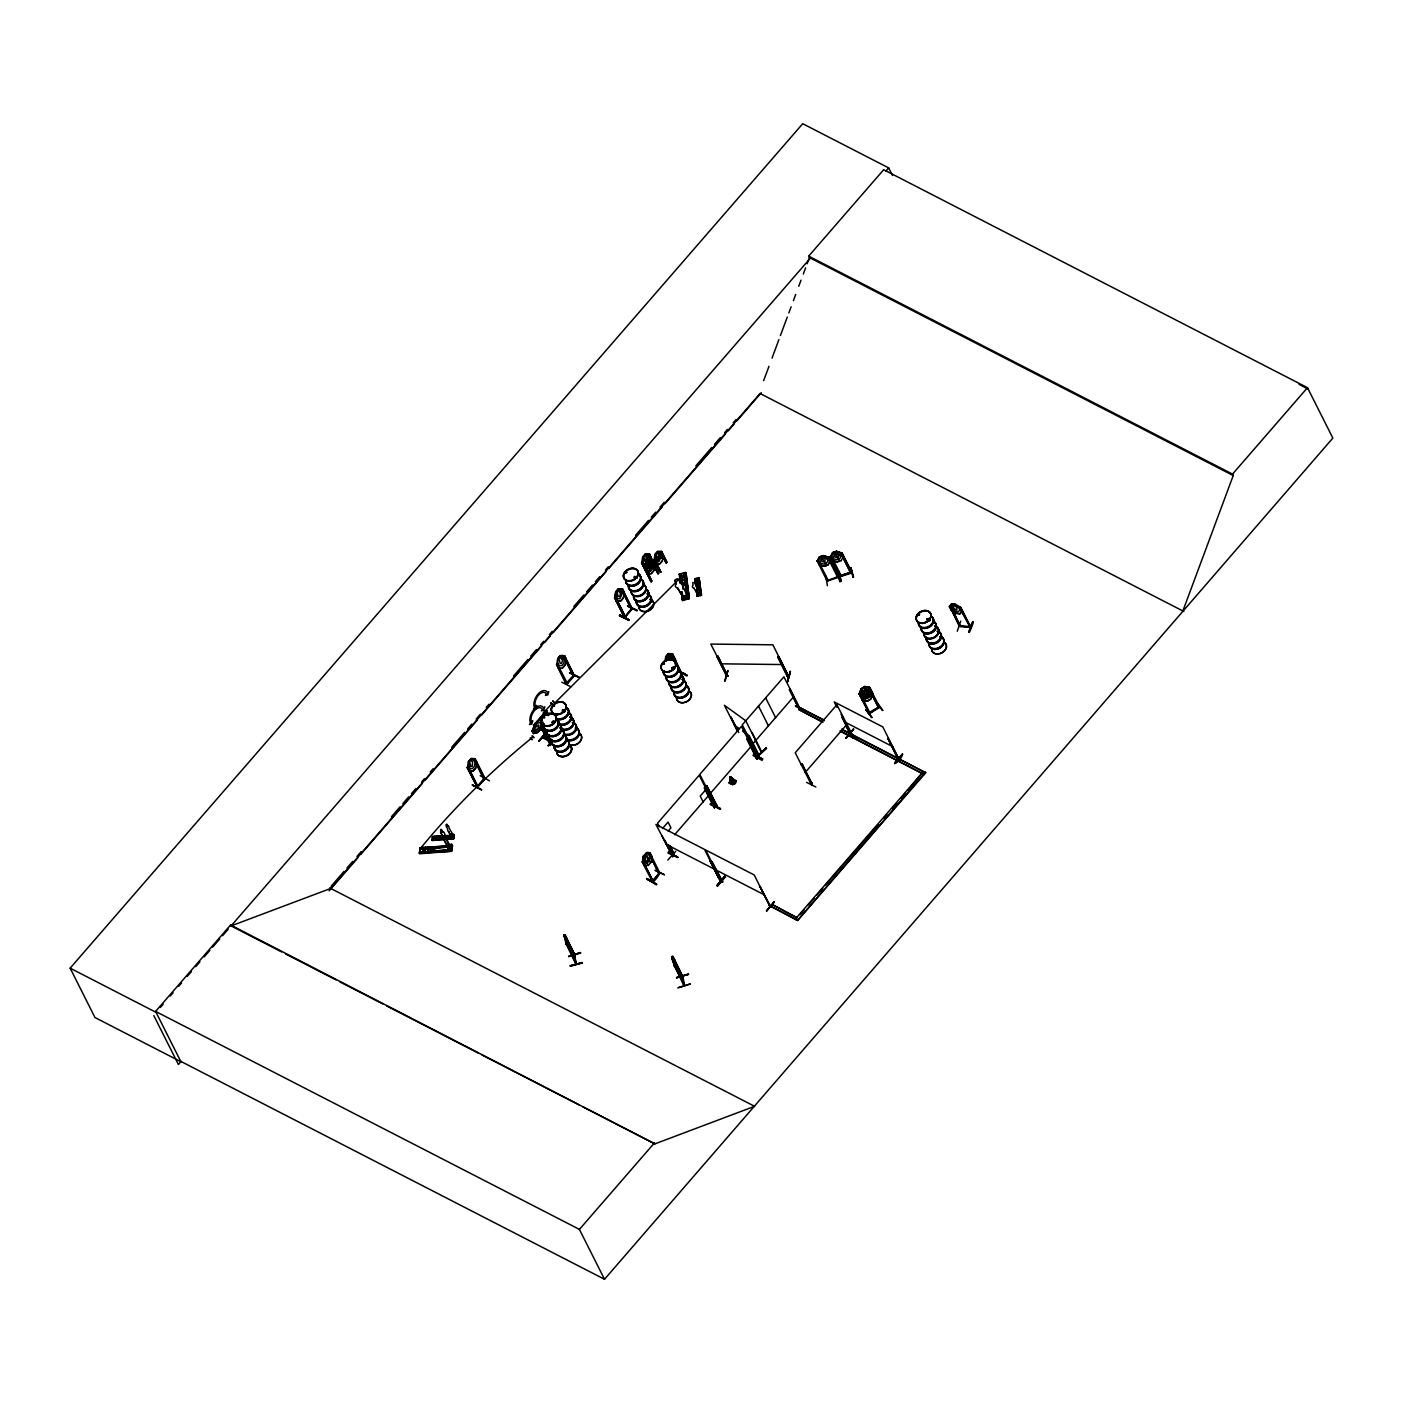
<?xml version="1.0" encoding="UTF-8"?>
<svg xmlns="http://www.w3.org/2000/svg" width="1403" height="1403" viewBox="0 0 1403 1403"><rect width="100%" height="100%" fill="white"/><g stroke="black" fill="none" stroke-linecap="round" stroke-linejoin="round"><path stroke-width="1.5" d="M566.584 943.588L576.545 964.282L574.16 954.198L574.862 955.338M574.283 955.145L576.037 964.229M575.212 955.618L565.111 934.959M682.314 976.453L682.454 975.471L682.63 976.523M683.033 977.032L672.861 956.39L676.684 965.79L674.58 959.494M683.384 984.275L684.12 984.906L682.332 976.856M685.173 597.432C682.858 598.344 686.313 594.434 684.278 596.731M698.326 594.451L698.343 593.329L698.975 594.328M419.585 852.989L451.643 851.288L452.555 845.448L420.058 847.798L419.427 853.305L451.784 849.815M420.374 848.061L419.585 853.094M453.66 838.784L432.159 840.52L432.264 839.503L453.818 837.679L453.625 838.854M432.159 840.52L432.65 836.697L454.256 834.995L454.081 836.118L432.58 837.819L432.58 836.521L434.842 836.539M432.773 836.626L454.046 835.82M451.661 851.253L419.462 853.778M452.257 846.728L451.696 844.273L448.434 844.518C450.047 850.832 449.363 840.116 448.258 850.867L447.68 849.183L450.942 848.938L451.766 850.534L419.234 852.849M452.415 845.746L420.058 847.798M432.159 840.204L453.625 838.485L454.239 834.96M440.682 830.629L440.928 832.698M441.664 838.012L441.191 836.644M450.556 844.922L451.924 847.044L450.837 844.887L449.697 846.5L451.678 848.587L451.012 845.606L451.047 846.588L449.837 845.799M450.731 846.518L450.889 845.623M453.257 835.697C450.012 833.873 455.028 838.678 452.906 834.61L453.274 835.434M453.292 835.259L453.66 837.065M664.987 840.344L672.721 856.602L655.938 824.438L704.516 849.411L720.581 881.224L720.107 880.4M719.704 879.716L720.861 880.838L709.988 860.688L719.949 880.505M722.422 881.066L721.493 880.646L722.422 882.259M769.072 905.707L770.58 906.408L759.707 886.258L770.3 906.794L769.247 905.216M845.728 725.649L850.744 734.4L841.081 714.337M897.254 757.918L898.236 758.304L897.727 757.515M898.779 758.62L882.803 726.912L834.224 701.921L836.942 707.305M551.905 703.692L543.329 712.97L545.521 710.865L548.047 715.67M553.448 702.114L552.782 700.798L554.886 702.973M868.562 712.899L870.053 712.619M868.931 713.618L879.471 706.919M869.474 687.26L868.597 687.979L878.699 707.954L868.527 687.873L869.474 687.26L879.716 707.217L879.102 706.2L878.506 707.463M684.261 595.661C685.401 599.046 684.12 592.732 684.296 597.555M684.664 596.591L684.962 597.047M698.308 593.75L698.94 594.434M698.712 594.328L698.396 593.223M698.291 584.56L697.203 585.875L698.676 585.314M864.757 686.593L861.161 688.855L861.074 693.064L862.249 695.414L865.511 695.818L867.843 694.362L869.194 691.048L864.686 686.505L861.109 688.768L859.145 694.134M866.247 689.539L862.67 691.784L862.512 695.923L863.687 698.273L866.949 698.676L869.264 697.221L870.632 693.906L869.439 691.556L866.195 689.452L862.599 691.714C855.812 698.256 866.352 700.132 869.474 695.993L871.298 690.346L866.195 689.452M542.487 737.119L551.502 741.468M737.136 730.595L724.404 705.271L745.765 720.791L761.776 752.569L761.005 751.57M452.766 835.171L451.959 835.802L451.503 834.347L453.976 835.118M543.522 717.652L544.592 717.635M544.68 717.74L543.926 716.951M552.01 722.405L552.414 722.983M552.694 722.65L552.764 721.703M553.834 705.534L553.729 706.481M552.326 722.054L554.325 721.808M553.852 721.668L553.396 722.615M563.655 710.497L563.147 709.76M564.181 710.83L563.55 709.76M625.861 572.985L625.966 572.021M625.966 572.564L625.685 572.371M626.825 572.249L625.861 572.845M635.787 577.001L635.541 577.264M636.155 577.562L636.243 576.528M664.408 663.777L663.251 663.689L664.461 663.286M663.847 663.794L664.093 663.163M663.742 662.988L663.917 663.917M672.633 668.494L672.23 667.618M672.949 668.722L671.844 667.933L672.686 669.126M918.369 614.935L919.526 614.339M919.579 614.865L918.544 615.233M928.365 619.775L927.137 619.144M927.173 619.442L928.312 618.583M866.089 709.918L871.842 717.564L866.037 709.971M574.178 954.303L576.002 964.335L566.04 943.693M682.384 976.541L684.015 985.8L674.334 964.966M446.172 825.087L446.733 824.192L447.855 826.227A2.788 0.877 85.6 0 1 449.241 828.366L453.835 836.03M446.364 824.754L446.329 826.472M442.419 835.732A4.191 1.315 85.6 0 0 444.26 840.309L449.17 849.131L449.714 845.763C437.105 817.563 454.274 857.97 448.434 844.518M450.837 844.887L451.222 846.29M819.562 556.991L820.352 563.059L823.894 564.059L826.472 563.199L828.103 560.481L823.438 555.693L819.44 556.833L817.09 561.375M951.585 604.062L952.462 609.323L955.881 611.41L958.372 611.638L959.88 610.007L958.705 607.657L955.303 604.412L951.497 603.974L955.373 604.219L960.739 607.376L959.494 607.481M648.309 857.689L647.221 860.898L645.801 860.653M730.174 779.822L729.998 776.596L730.297 782.243L731.647 783.33L734.506 780.857L730.314 776.648L734.05 780.121M730.297 782.243L731.051 780.454M670.406 660.445L670.669 658.217C670.073 652.483 663.847 665.513 669.95 656.551L674.141 656.674L673.405 660.988L673.966 656.744M827.349 585.717L825.999 576.195M541.961 729.911L542.523 728.736L543.838 729.42M542.084 729.192C542.189 723.843 561.042 768.353 542.628 729.35M546.591 713.653L548.029 714.25M547.679 714.425L546.679 712.706L545.82 713.706L547.1 713.531M551.467 740.451L551.484 740.416A7.944 5.963 -26.7 0 0 560.656 745.975A7.944 5.963 -26.7 0 0 565.339 735.418M569.267 744.484L569.267 744.449A7.857 5.893 -26.7 0 0 579.86 741.731A7.857 5.893 -26.7 0 0 579.036 733.173M671.213 686.488L671.213 686.453A7.944 5.963 -26.7 0 0 681.332 691.591A7.944 5.963 -26.7 0 0 683.752 680.49M432.247 839.994L432.58 836.521M434.281 839.906L434.755 836.363M436.298 836.416L435.737 839.783L436.298 836.416L438.473 836.241M438.385 836.083L437.841 839.45M439.858 839.468L440.314 835.925L442.489 835.767L442.033 839.31L442.576 835.925L440.56 832.242L440.963 829.471M449.469 845.781L448.925 849.148L444.26 840.309M450.994 837.451L453.134 837.538L450.994 837.451L451.38 838.573L451.889 835.364M451.889 835.223L451.503 834.347M452.345 835.171L451.819 837.433L448.557 831.558L451.976 837.416M450.942 848.938L447.61 849.569M447.68 849.183L448.188 850.218L451.45 849.955L451.696 844.273M451.398 848.622L451.643 847.079M453.678 834.171L451.45 834.61M651.799 856.356C654.499 873.701 639.084 847.587 650.22 853.217L651.799 856.356L650.799 862.494L648.186 865.563L643.468 856.163M543.136 730.244L547.521 739.486L548.345 738.872C544.96 738.364 541.909 721.107 542.154 727.07M545.083 732.962L546.311 732.313M563.708 656.709L564.532 655.92L563.778 656.797L573.722 676.492L564.287 658.34M630.999 608.99L624.633 617.671L614.777 597.836L615.619 596.801L614.461 597.66L624.317 617.513L632.122 608.516M467.392 767.844L468.321 761.654L470.97 758.602C483.649 759.882 464.025 756.585 473.881 760.408L475.073 762.758L474.319 766.564L472.601 768.528L469.952 768.651L468.514 761.741L471.075 758.655M468.935 770.808L473.057 770.931L475.792 768.055L476.722 761.864M556.745 664.847L557.675 658.656L560.323 655.622L564.602 655.797L566.181 658.936L565.146 665.057L562.498 668.109L558.394 667.863M614.865 597.906L615.689 591.785L618.337 588.751L622.616 588.927L624.195 592.066L623.16 598.187L620.512 601.238L616.338 601.115M614.76 597.976L615.777 591.82L618.425 588.804L622.546 589.05L621.406 589.663L622.423 589.014L632.367 608.92M641.715 563.129L642.644 556.938L645.38 553.939L649.571 554.062L651.132 557.201L649.729 566.952L643.293 566.251M645.52 570.425L646.345 564.322L648.993 561.27L653.272 561.446L654.85 564.585L653.816 570.723L651.185 573.757L646.993 573.634M645.415 570.495L646.432 564.357L647.87 571.249L650.536 571.144L652.237 569.162L652.991 565.356L648.993 561.393L653.096 561.516M654.008 560.621L654.938 554.431L657.674 551.432L661.76 551.519L667.109 562.41M647.064 573.511L651.185 573.634L653.728 570.67L654.85 564.585M655.657 563.62L659.761 563.883L662.409 560.832L663.233 554.711M665.092 660.778L665.671 656.639L668.424 653.64L672.423 657.726M674.931 663.9L675.615 659.761L672.493 653.71L668.319 653.588L665.864 656.727L666.127 661.287M648.537 561.796L649.291 557.973L645.292 554.01L642.82 557.026L642.995 561.533L644.17 563.883L646.818 563.76M440.489 830.173L441.454 829.436M671.809 856.146L672.668 856.619M721.51 881.768L722.44 882.171L711.952 861.688L722.826 881.856L721.703 880.681M868.685 712.829L879.172 706.674M868.825 713.18L869.492 712.25M870.106 712.882L869.632 712.233M878.103 706.902L879.05 706.305M717.88 656.078L727.841 676.176L726.649 676.264L716.74 656.411L717.88 656.078L727.666 676.211M724.544 681.069L727.999 670.915M727.789 670.511L725.193 681.069M788.644 676.983L787.609 676.965L777.788 657.165L778.946 656.814L788.854 676.983L772.895 644.819L710.795 644.065L726.912 675.72M787.346 676.404L788.539 676.211M777.876 656.814L787.82 676.965M790.17 671.265L787.539 681.823L790.485 671.634M787.539 681.823L790.38 671.581M659.094 873.087C662.795 869.527 652.465 885.661 652.167 881.102L658.936 873.438M673.124 854.83L673.896 853.462M714.039 807.128L714.583 805.971M714.899 806.129L714.653 807.725L713.829 807.181M758.883 755.252C756.34 755.586 760.636 757.252 758.304 755.954L758.848 755.323M811.162 784.031L811.969 783.084M811.846 783.242L810.759 783.786L811.46 784.751L795.238 752.745L836.889 704.744L853.252 736.575L852.55 737.522L853.252 736.575L852.393 737.575L842.221 717.564L843.238 716.915L842.537 717.722M477.16 786.68L477.879 786.031M476.95 787.381L485.105 778.63M484.719 777.823L484.281 779.542L484.403 777.665M572.985 675.878L565.935 683.664L566.812 682.665M573.774 676.386L572.88 675.527L574.09 674.913M632.087 607.955L631.262 609.516L621.722 589.611M539.839 728.087L540.979 724.176L540.155 722.563L537.384 723.229L532.07 731.033M532.175 731.086L534.297 724.86M542.452 724.246L541.277 728.455L537.98 732.261L533.438 733.594L532.175 730.981M541.277 728.455L543.224 722.229M684.874 583.49L682.717 584.577M684.874 583.999L684.629 582.719M547.731 714.092L545.96 714.548M546.889 739.171L547.679 738.259L542.733 728.701L541.856 729.7L542.979 730.419L543.75 729.227L542.487 730.016M548.275 738.732L543.75 729.227M861.267 688.891L859.11 693.801L860.267 693.468L859.302 694.064L869.404 713.829L859.11 693.801M860.705 697.151L862.599 691.714M862.284 700.29L867.387 701.184L870.982 698.922L872.876 693.485M867.387 701.184L870.912 698.852L872.929 693.573L869.807 687.417L864.686 686.505L869.755 687.593M554.185 721.984L552.414 722.843M625.633 572.512L626.895 572.178M634.489 576.738L634.174 577.633M643.17 593.574L644.1 592.522M918.632 614.882L919.193 614.304M927.19 618.986L927.506 619.916M763.635 380.669L768.984 366.323M772.036 358.116L778.893 339.649M780.419 335.545L787.293 317.078M788.819 312.974L791.117 306.819M793.396 300.663L795.694 294.507M798.745 286.3L801.025 280.144M803.323 273.988L805.603 267.833M807.128 263.729L809.426 257.573L808.689 256.135L883.68 169.71L1307.491 387.684L1332.85 438.087L604.518 1279.29L180.706 1061.317M1182.869 610.954L1233.237 475.547L1232.518 474.109L808.689 256.135M827.91 579.562C828.822 582.508 828.033 578.018 826.595 580M838.485 576.44L826.946 580.719M841.099 575.633L839.923 575.967M959.091 625.352L960.564 626.545L950.655 606.429L949.287 606.762L951.532 603.869M950.866 609.884L956.215 613.374L960.055 613.725L962.265 610.954M953.023 604.588L956.864 607.481L956.899 609.972L953.847 608.516L953.058 604.465M956.215 613.374L960.055 613.725M959.95 613.637L962.125 610.919M960.739 621.108L957.284 631.227M952.462 610.024L960.108 625.896M969.157 626.703C971.911 626.334 967.211 625.896 970.543 627.562M968.754 632.35C973.121 616.882 975.751 619.109 969.35 632.367M435.105 848.569L452.397 846.43L420.006 849.043M647.362 879.172L656.622 884.171M668.284 853.129C697.116 867.019 649.361 842.01 677.772 857.233M647.467 879.593L656.306 884.627M711.023 803.673C740.521 818.861 690.03 794.677 720.09 808.549M710.847 804.393L711.058 803.586M753.481 754.095L762.881 759.076L753.306 754.849M806.62 782.383L815.88 786.995M472.32 784.768L481.667 789.801L472.425 785.189M481.562 789.819L472.46 785.084M561.779 682.191L570.916 686.821M619.477 615.742L619.705 614.847L629.035 619.933L619.477 615.742L628.614 620.336M628.79 619.617L619.688 614.865M819.545 556.886L817.072 561.27M841.256 560.621L837.275 562.059L831.769 560.235L830.155 557.009L832.54 552.554L836.539 551.221L842.063 553.045L851.972 572.88L841.87 552.8L840.906 553.571L841.87 552.8M818.756 564.339L824.192 566.321L828.068 564.83L830.401 560.463M818.633 564.409L824.21 566.216L828.173 564.883L830.558 560.551M692.749 582.455L693.064 585.297A2.788 1.789 -7.2 0 0 693.819 588.032L693.836 588.173M651.606 881.014C651.746 881.785 656.271 877.997 659.743 872.789M652.518 881.821L642.136 861.968L642.837 861.161L653.096 881.119M658.498 872.982L659.375 872.07L658.831 873.227M658.866 873.701L649.379 853.866M659.954 873.157L650.045 853.287L649.028 853.953L650.22 853.217M674.212 854.252L673.528 855.041L674.264 854.269L670.055 845.799M714.197 807.479L714.443 806.076M757.129 757.322C755.042 759.83 758.286 756.129 757.743 758.444L741.433 726.386L699.799 774.386L716.004 806.392C718.424 805.199 713.338 805.743 716.6 804.866M716.389 804.866L715.898 805.532M706.533 785.557L705.832 786.381L706.533 785.557L716.793 805.515L715.846 805.497M757.69 758.409L756.585 758.479M749.307 736.172L759.198 756.042L748.992 736.014L748.29 736.838L748.992 736.014M798.781 708.533L799.903 707.936L799.096 708.936M799.201 709.287L800.184 708.743L783.891 676.825L742.257 724.825L758.462 756.831L759.251 755.971M811.671 784.593L802.306 764.091L801.288 764.758L802.306 764.091M851.691 736.61L852.568 735.698L853.164 736.663M542.137 737.54L551.274 742.187M533.526 732.173L535.525 727.28L538.664 724.965L538.191 728.034L533.421 732.12M468.128 766.88L467.094 767.529L477.441 787.486L467.409 767.704L468.093 766.669L477.564 786.522M566.023 683.577L567.233 683.033M567.005 683.033L566.549 682.805M567.514 683.629L557.149 663.724L556.447 664.531L566.303 684.383L574.108 675.387L564.094 655.727M625.019 616.163L623.949 616.794M616.075 598.643L625.44 616.917L615.479 597.012M632.332 608.884L624.844 617.513M680.876 673.633L681.823 674.387L671.388 654.517L672.528 653.903M682.314 673.738L682.068 672.809L681.192 673.808M433.948 849.78L433.615 848.078M837.433 576.826L838.415 576.107M837.591 577.212L827.665 557.465L828.735 557.114L838.854 577.159L828.735 557.114M850.621 572.933L840.8 553.15M661.006 552.379L661.865 551.572L657.569 551.519L654.938 554.431L656.464 561.375L659.112 561.253L661.585 555.483L657.674 551.572M682.437 583.56L684.208 582.666M653.114 881.207L643.749 862.95M811.863 783.698L811.635 782.874M681.314 674.124L682.104 673.352M634.226 576.896L634.875 576.282M636.19 577.229L634.752 577.913M554.659 706.025L553.624 706.288M563.041 709.672L562.866 711.058M564.076 710.725L562.901 711.444M685.962 572.705L689.259 598.695L686.032 572.652L679.298 574.564M681.928 593.644L682.437 600.572L689.329 598.643L685.471 572.617L679.315 573.897L681.227 574.002M683.927 573.231L685.243 572.898M701.097 595.398L700.869 594.258L697.554 595.942C696.169 596.854 701.062 595.205 701.658 595.258L699.027 577.615L695.046 578.72L695.853 585.647L694.923 579.158L696.309 578.773L697.677 589.628M699.097 577.773L698.15 578.282L700.413 595.591L698.115 578.264L699.501 577.896L694.923 579.158L696.274 585.525M683.752 600.221L684.524 599.993M687.382 599.204C689.294 599.73 687.452 595.556 688.119 598.362L683.068 599.747L681.77 596.205L682.735 597.099L687.786 595.714L687.733 594.556L688.382 595.854L682.402 597.485L681.77 596.205M484.351 779.437L474.389 759.444M642.381 562.182L652.027 581.158M654.692 559.639L654.044 560.446L659.463 571.231M647.625 856.304L645.415 854.637L645.099 859.267M684.436 597.327L684.874 597.625M662.234 836.118L672.721 856.602C669.933 853.199 673.966 857.443 672.353 855.83M714.092 807.69L704.236 787.855L704.937 787.03L714.618 807.69M799.324 707.919L799.166 709.392L789.223 689.645L789.924 688.838L799.394 709.655M756.691 758.9L746.764 739.188L747.466 738.381L757.146 759.041M644.117 865.318L643.153 861.319M668.302 853.147L668.512 852.235M710.532 804.463L720.318 808.584M795.519 706.253L805.112 710.392L795.308 705.849M655.324 870.561L664.321 874.735M675.702 851.34L667.81 860.092M714.548 807.76L715.267 806.848L704.937 787.03M757.725 758.286L756.357 758.532M762.215 760.426L753.148 755.621M656.306 884.714C650.939 879.278 636.997 874.262 656.727 884.206M710.812 861.109L709.725 861.004M724.457 876.209L716.845 885.574L717.792 886.065L725.281 876.629M725.421 876.928L716.933 885.591L724.685 876.559M717.319 885.784L725.333 876.629M848.938 733.681L857.671 738.644M850.586 733.944L849.85 732.875L849.815 733.997M845.974 738.188L853.726 729.157M846.097 738.294L853.585 728.859L845.834 737.89M852.796 736.522L852.603 737.417M857.671 738.802L848.552 734.032L857.461 738.399M760.531 886.678L759.444 886.573M897.692 758.69L888.011 738.487L898.604 759.023L888.011 738.487M774.123 901.726L766.547 911.143L774.175 901.778M902.41 753.937C902.357 760.777 884.819 771.597 902.48 754.007M181.057 1061.492L178.427 1064.544L153.804 1015.579M329.687 887.924L754.604 1106.301L654.885 1143.883L230.601 924.98L155.61 1011.423L180.917 1061.738L94.983 1017.526L70.15 968.158L802.726 123.71L888.66 167.904L892.483 175.498M160.328 1007.459L163.151 1004.197M170.237 996.042L173.06 992.78M178.725 986.256L181.548 982.994M187.213 976.47L191.457 971.577M195.701 966.685L199.945 961.792M204.189 956.899L209.854 950.375M212.677 947.113L219.745 938.958M222.586 935.696L228.233 929.172M810.425 258.099L231.074 925.91L281.617 951.918M885.819 171.184L888.66 167.904M331.126 886.275L344.051 871.368M346.927 868.071L352.662 861.442M356.976 856.479L361.272 851.516M391.437 816.756L400.048 806.813M402.924 803.516L408.676 796.886M411.535 793.572L415.849 788.609M421.601 781.997L424.46 778.683M430.212 772.053L433.089 768.739M451.748 747.22L464.674 732.331M467.55 729.016L471.864 724.053M476.161 719.09L480.475 714.127M486.21 707.498L489.086 704.183M513.498 676.053L527.861 659.498M530.737 656.183L536.472 649.554M540.786 644.591L543.663 641.294M549.397 634.665L552.273 631.35M573.809 606.517L583.858 594.942M586.735 591.628L592.487 584.998M595.363 581.701L599.66 576.721M605.412 570.109L608.271 566.794M635.559 535.35L648.484 520.443M651.36 517.128L655.675 512.165M659.971 507.202L664.285 502.239M695.87 465.814L711.672 447.61M714.548 444.295L720.283 437.683M724.597 432.72L727.473 429.406M733.208 422.777L736.084 419.479M329.126 890.887L357.853 857.777M360.711 854.48L422.461 783.312M425.319 779.998L477.02 720.423M481.317 715.442L541.628 645.941M544.504 642.627L550.239 636.015M553.115 632.7L606.236 571.459M609.112 568.145L662.234 506.921M665.11 503.607L725.404 434.088M728.28 430.791L734.015 424.162M736.891 420.847L761.303 392.717M650.992 581.807L641.452 562.813L642.311 561.937M649.571 554.062L648.379 554.816L658.253 573.967M469.549 761.18L470.408 760.198L472.618 761.864L472.197 766.441L470.759 766.178L469.461 761.127M558.903 658.182L559.762 657.2L562.656 660.252L561.551 663.444L560.113 663.198L558.797 658.13M642.469 562.165L641.767 562.989L651.308 581.982M648.607 555.009L649.414 554.167L658.954 573.161M475.179 758.918L474.354 759.689M475.056 758.883L474.582 759.479M566.321 683.822L556.763 664.706L557.465 663.637M649.098 561.446L646.345 564.322M648.326 562.796L647.993 567.408L650.133 569.057L651.238 565.847L648.432 562.849M647.572 566.426L646.958 567.286L649.501 567.969L649.291 572.073L650.168 567.917L653.044 567.741L650.396 566.917C653.938 555.798 642.609 573.336 650.01 563.287M652.202 562.112L650.29 558.622M659.147 571.056L653.728 560.288L654.622 559.359L661.076 572.214M562.41 667.933L565.146 665.057M480.177 775.684L489.472 780.805M627.72 606.254L637.278 610.428L627.562 605.798M625.247 616.163L624.405 616.846M483.632 778.858L476.915 786.82M477.476 787.381L485.07 778.542M534.14 726.035L546.556 710.549L534.14 726.035L533.473 725.211L546.591 710.619M533.824 725.877L546.679 710.725M547.345 713.653L546.486 714.653L546.942 712.829M546.872 714.846L547.731 713.846M569.758 672.984L579.264 677.316L569.565 672.668M540.979 726.421C543.049 727.315 539.226 731.717 539.05 728.648L541.225 726.544L533.438 733.594L537.98 732.261M543.136 726.07L537.437 732.629L544.224 723.755M542.242 726.614L542.873 725.579M545.136 733.295C527.054 754.34 553.448 725.105 545.469 733.646M545.557 733.19C546.521 729.841 538.261 719.529 546.241 732.769M538.998 740.994L546.556 732.945M552.045 741.012L548.205 745.765L552.624 741.521M552.133 741.222L548.205 745.765L552.221 741.293M669.968 656.85L667.758 655.183L666.899 656.166L667.425 659.796M671.704 654.675L672.405 653.868L681.77 674.352M668.442 659.059L669.196 658.025L671.406 659.691M681.367 672.966C695.134 681.174 680.034 668.968 681.455 673.668M687.224 675.246L681.156 672.563M662.514 828.489L668.056 822.088L670.95 827.858L668.179 831.05M752.183 744.59L793.817 696.589M674.685 834.662L709.146 794.94M709.725 794.133L751.377 746.133M732.576 784.68C722.019 778.051 735.768 789.977 736.172 780.699L732.296 778.542M732.857 784.61L736.189 780.769M822.877 722.387L799.184 709.743L800.71 707.989L824.087 720.02M799.5 710.356L800.71 707.989M805.182 772.509L846.816 724.509M841.625 729.034L925.717 772.755L797.5 920.543L771.106 906.478L772.615 904.725L797.22 917.843M795.729 919.631L796.904 917.229M795.413 919.018L922.122 772.965L908.197 789.994M799.991 914.721L804.27 909.793M808.531 904.865L814.231 898.306M817.072 895.026L822.772 888.467M825.63 885.17L878.296 824.455M883.995 817.896L886.836 814.617M892.536 808.058L896.798 803.13M901.077 798.202L905.338 793.274M797.5 920.543L925.401 772.124M1232.518 474.109L1307.491 387.684M604.518 1279.29L579.421 1229.396L654.412 1142.954M574.546 955.022L565.146 935.082L563.953 935.029L566.181 944.552M684.085 984.818L673.914 965.106M555.132 702.675L679.876 578.299L685.979 576.914L679.876 578.299M441.016 836.819L441.016 838.275M440.595 837.047L441.243 838.24M431.984 848.377L432.37 850.411M431.966 850.113L433.702 850.025L433.86 848.219M682.63 583.28L683.875 582.648M684.576 584.069L683.331 584.7M960.739 607.376L970.788 627.141L959.494 626.019L949.638 606.342M730.753 716.986L737.504 730.858M757.322 756.235L766.196 747.852L757.287 756.182M757.515 756.585L766.389 748.22M757.48 756.585L766.564 748.36M562.55 709.9L562.182 711.339M672.019 667.688L673.317 667.162M673.668 668.477L672.651 668.968M927.085 618.916L929.067 618.828L927.716 620.196M631.859 608.656L622.108 588.857M681.858 673.493L673.002 655.499M659.34 873.841L649.94 855.742M631.788 609.516L623.213 593.259M566.83 684.383L574.353 675.685L564.602 655.797M726.28 675.089L727.21 675.562M726.772 675.825L727.789 675.79M788.363 676.246L787.258 676.246M682.998 977.242L673.037 957.056M818.37 560.972L817.142 560.937L818.44 560.832M827.91 557.798L828.963 557.307L823.438 555.5L819.457 556.921M830.155 557.009L831.365 556.254L841.484 576.282M841.046 553.501L850.937 573.231M959.196 625.37L960.266 625.37M838.485 572.038L840.467 581.456L838.45 572.056M840.853 580.86L839.59 581.263M433.597 849.815L432.615 850.218M655.131 870.123L664.338 874.735M578.632 677.368L569.513 672.703M863.757 687.856L862.599 688.592L862.827 691.96L865.248 693.854L866.984 691.17L863.704 687.768M864.038 691.433L865.195 690.714L867.72 692.644L867.843 695.976L864.949 696.204L864.108 691.521M876.594 702.85L882.294 710.462M879.611 707.287L869.386 713.776M695.765 578.965L696.817 587.629M683.927 599.993L683.349 595.503M688.136 598.993L684.243 572.81M635.419 577.44L634.472 577.37M562.778 709.865L563.901 709.743M552.501 721.44L553.922 721.247M552.659 721.563L553.659 721.16M761.636 751.955L752.113 732.506M547.503 738.346L546.819 739.258L541.821 729.069M838.608 577.282L827.279 581.017L826.823 579.825M841.239 576.423L841.011 575.212L839.888 575.581L851.884 572.459L839.853 576.037M851.761 572.95L840.204 576.756L830.295 556.605M672.844 668.547L673.44 667.39M927.857 618.635L928.716 618.495M850.341 733.699L849.622 733.366M836.556 551.326L832.558 552.659L833.452 558.797L836.977 559.797L839.573 558.938L841.186 556.219L836.539 551.432L841.958 553.22M821.036 556.973L822.333 556.535L824.999 558.78L824.982 561.796L821.825 561.446L821.018 556.868M818.195 560.762L828.331 580.614M830.366 556.921L831.418 556.57M839.152 571.88L837.626 571.898L839.801 581.666L840.993 581.175L838.906 571.477L841.116 581.245M850.499 572.091L851.568 571.775M841.151 575.44L851.305 571.81M853.024 577.247L850.779 567.566L853.603 577.124M563.953 935.029L567.654 945.219L566.602 938.993M564.374 936.608L565.672 938.186M564.55 937.66L567.338 942.869L566.374 939.572M568.636 944.394L569.215 947.639L568.303 947.621M568.145 947.534L569.162 947.499M568.583 956.25L580.579 952.532L568.794 956.653M568.724 956.495L580.667 953.058M576.072 962.616L576.563 964.142L566.444 943.307L566.602 944.429M570.197 965.755L582.28 962.546L570.214 965.825M582.28 962.616L570.355 966.106L582.368 963.054M674.475 960.406C679.876 975.383 669.143 957.811 673.002 956.355L671.879 956.548L672.405 959.67L674.615 965.895L684.418 985.678L682.91 976.383M671.879 956.548L673.3 958.056M672.265 958.021L673.563 959.582M672.44 959.056L675.211 964.282L674.247 960.967M674.054 965.948L674.334 964.668L684.401 984.783M676.036 968.929L677.228 968.999L676.649 965.755M688.47 973.928L676.456 977.645L688.557 974.454M676.597 977.891L688.505 974.278M690.153 983.959C680.508 987.607 668.091 990.378 690.153 984.029M877.313 702.868L882.996 710.497M542.067 719.669L537.437 721.072L541.979 719.616M680.508 583.28L686.593 581.894L680.63 583.543M682.823 585.367L686.926 584.525L682.963 585.63M696.046 586.735L700.027 585.63M827.156 581.088L817.142 560.937M440.945 836.679L441.963 837.1M837.801 577.545L837.1 576.545M672.844 667.565L672.616 668.582M552.273 722.229L553.22 722.703M970.192 626.843L959.705 607.271M446.961 824.455L447.855 826.227M442.98 832.365L441.384 829.717L442.98 832.365A4.191 1.315 85.6 0 1 445.032 835.557M441.086 833.066L442.173 835.75M432.685 836.837L454.186 835.416L432.527 837.363M453.818 837.696L432.264 839.871M432.019 839.906L453.765 838.135M448.364 844.922L451.643 844.659M422.426 848.482L452.45 846.132L422.356 848.762M422.233 849.569L430.844 848.797M447.627 849.885L419.532 852.13L430.37 851.867M421.742 852.147L447.504 850.043M434.667 851.533L447.539 850.534M851.112 567.882L853.094 577.247M837.977 572.196L839.941 581.561M698.15 596.1L695.906 578.667M716.74 656.411L717.792 656.429M777.788 657.165L778.84 657.165M787.592 675.79L788.398 675.79M720.721 663.812L782.839 664.566M645.38 554.062L649.501 554.203M662.409 560.832L659.761 563.883L655.587 563.76M560.411 655.797L564.427 659.761L563.673 663.566L561.954 665.531L559.306 665.653C555.676 661.374 558.271 653.395 564.532 655.92M433.404 848.184L432.282 848.166L431.826 850.165M959.547 607.709L960.599 607.727L970.648 627.492L959.424 626.439L950.34 606.657M673.405 667.179L674.054 667.846M970.297 626.404L960.564 626.141M970.367 627.562L959.389 607.499M866.177 689.557L871.368 690.434M860.723 697.256L865.897 698.256M862.389 700.185L867.405 701.079M683.366 600.309L682.104 598.835M770.177 906.829L754.235 874.981L705.656 850.008L721.633 881.891M972.753 622.213L968.824 632.297M828.98 557.412L823.438 555.693M831.733 560.13L837.275 562.059M634.507 577.983L634.84 577.457M694.152 582.315L695.73 584.7A2.788 1.789 -7.2 0 1 697.572 586.998L700.237 593.627M648.081 865.388L644.047 865.458M727.929 675.825L726.333 675.492M710.392 804.024L719.686 809.093M725.526 877.033L724.386 876.138M674.247 854.181L669.74 845.641M677.754 857.338L668.617 852.603M809.426 257.573L1233.237 475.547M1183.869 611.48L760.058 393.506L330.687 888.45L231.074 925.91L230.601 924.98M647.362 566.198L643.363 566.128M618.425 588.927L622.423 592.89L619.968 598.66L617.32 598.783L615.864 591.873M623.16 598.187L620.512 601.115L616.408 600.993M627.527 605.833L636.839 610.936M846.097 722.668L892.746 746.659M628.93 619.951L619.81 615.216M801.025 708.62L824.403 720.633M841.94 729.665L925.717 772.755M799.184 709.743L822.579 721.773M840.099 730.788L924.209 774.491L840.415 731.401M545.258 710.742L546.433 711.987M543.908 714.092L543.329 712.97M552.642 740.609L543.294 735.768L552.554 740.766M665.864 844.185L714.443 869.176M715.583 869.755L764.161 894.746M795.343 916.878L772.615 904.725M771.106 906.478L797.185 919.93M475.792 768.055L473.144 771.106L469.04 770.843M285.51 953.917L336.054 979.908M339.947 981.907L382.703 1003.899M386.597 1005.898L477.967 1052.899M481.86 1054.898L579.071 1104.898M582.946 1106.897L654.885 1143.883M155.61 1011.423L579.421 1229.396M70.15 968.158L156.084 1012.352M1299.055 384.317L1308.227 389.122M669.862 656.622L673.861 660.585M685.015 596.749L684.787 595.819M902.655 754.323L894.956 763.39M774.403 902.129L766.424 910.81M734.348 725.018L739.276 728.595M742.555 730.998L749.132 735.768M532.789 737.294C536.753 739.311 529.983 733.331 532.474 737.013M531.386 738.276C527.318 736.505 534.824 742.257 531.386 738.276A622.599 487.578 -36.2 0 0 420.181 848.762M671.599 855.567L671.949 856.286M730.384 776.753L734.506 780.857M565.409 936.66L564.129 935.117L565.304 935.994M730.367 776.911L734.4 781.787M865.949 709.602L871.842 717.564M548.906 715.214L546.205 710.374L546.188 712.11M730.261 777.052L733.751 782.646M693.819 588.032L697.572 594.363M683.103 597.169L677.491 587.875L683.121 597.362M949.322 606.64L950.971 609.867M834.557 551.993L839.292 561.393M821.456 556.254L826.192 565.655M860.074 693.187L870.141 713.355M842.221 717.564L852.077 737.417M801.99 763.933L812.249 783.891M765.652 697.852L775.596 717.599M699.816 583.876L695.923 585.139M758.497 706.095L768.441 725.842M697.87 594.065L698.606 595.503M678.999 580L679.017 580.211A2.087 1.333 -7.2 0 0 676.404 579.509A2.087 1.333 -7.2 0 0 675.036 581.298L675.018 581.105A2.087 1.333 -7.2 0 1 676.386 579.316A2.087 1.333 -7.2 0 1 678.999 580L680.367 582.876A4.191 2.666 -7.2 0 1 683.138 586.524L687.084 596.065M661.374 551.484L666.793 562.252M683.577 596.906C683.507 601.01 688.663 598.397 685.418 596.643M660.831 552.238L666.407 563.234M755.27 740.153L761.601 752.604M662.479 555.886L666.092 563.059M675.018 581.105L676.386 583.964A4.191 2.666 -7.2 0 0 677.509 588.067M655.341 561.27L660.76 572.038M649.098 554.01L658.638 573.003M731.121 717.249L738.767 732.471M654.114 566.216L657.937 573.809M644.065 565.812L651.711 581M672.3 656.306L681.56 674.527M706.849 785.733L716.793 805.62M715.179 806.953L699.22 775.193L657.569 823.193L659.375 826.788M708.55 795.606L705.656 789.854L700.237 796.097L703.131 801.867M713.811 868.299L718.599 877.822M668.389 844.711L673.721 854.901L668.074 844.553M672.633 957.53L682.577 977.382M575.107 955.846L565.286 935.924M564.76 936.117L574.704 955.969M475.143 758.742L485 778.63M474.74 758.725L485.017 778.77M475.845 763.127L483.895 779.384M575.967 964.247L576.458 963.405M468.707 768.511L478.072 786.68M453.169 837.293L453.555 838.398M446.435 826.718L447.487 828.489A2.788 0.877 85.6 0 0 448.714 831.541M435.07 846.903L434.123 851.691M431.808 847.149L430.844 851.954M732.752 783.207L730.104 777.139L731.647 783.33M566.566 938.133L568.794 944.377M927.295 619.705L926.874 619.898M843.659 556.289L841.169 560.569M729.788 777.104L730.753 782.979M699.027 577.615L701.307 595.223M698.992 578.036L700.921 595.451L698.659 578.124M699.816 595.17L699.115 593.872M697.449 591.943L697.922 596.293M697.186 591.996L697.642 596.363M696.397 589.979L697.221 596.485L696.291 589.997M685.295 572.249L687.61 592.417M685.365 575.072L687.312 592.487L684.997 575.195M687.733 594.556L688.119 598.362M684.366 575.37L686.716 594.907M684.208 575.405L686.681 594.89M681.507 576.159L683.138 589.19L681.367 576.212M680.613 573.845L681.981 584.665M680.999 578.562L681.437 582.929M683.191 595.889L683.629 600.256M680.613 578.65L681.156 582.999M682.823 595.977L683.296 600.361L682.139 591.698M680.49 578.702L681.034 583.034M679.455 574.16L680.56 582.982M679.315 573.897L680.28 583.262M681.49 591.891L682.472 600.589M454.098 835.031L454.063 836.153M933.837 622.02A7.839 5.893 -26.7 0 1 932.364 632.49A7.839 5.893 -26.7 0 1 921.508 629.544M933.749 621.634A7.944 5.963 -26.7 0 1 932.241 632.244A7.944 5.963 -26.7 0 1 921.245 629.263M931.013 616.18A7.944 5.963 -26.7 0 1 929.505 626.79A7.944 5.963 -26.7 0 1 918.509 623.809M933.381 621.108A7.839 5.893 -26.7 0 1 931.89 631.578A7.839 5.893 -26.7 0 1 921.052 628.632M927.944 620.687A7.839 5.893 -26.7 0 1 929.891 620.407M931.101 616.583A7.839 5.893 -26.7 0 1 929.61 627.036A7.839 5.893 -26.7 0 1 918.772 624.089M933.609 621.354A7.944 5.963 -26.7 0 1 932.101 631.964A7.944 5.963 -26.7 0 1 921.105 628.982M928.085 620.933A7.944 5.963 -26.7 0 1 930.066 620.635M930.873 615.899A7.944 5.963 -26.7 0 1 929.365 626.51A7.944 5.963 -26.7 0 1 918.369 623.528M930.645 615.671A7.839 5.893 -26.7 0 1 929.154 626.124A7.839 5.893 -26.7 0 1 918.316 623.178M943.851 639.768A7.839 5.893 -26.7 0 1 939.273 648.519A7.839 5.893 -26.7 0 1 929.733 646.573M929.33 645.082A7.839 5.893 -26.7 0 1 929.435 643.451M940.01 636.997A7.839 5.893 -26.7 0 1 942.956 638.505M939.905 636.594A7.944 5.963 -26.7 0 1 943.728 643.696A7.944 5.963 -26.7 0 1 934.591 649.273A7.944 5.963 -26.7 0 1 929.172 643.135M943.956 642.136A7.839 5.893 -26.7 0 1 942.465 652.588A7.839 5.893 -26.7 0 1 931.627 649.642M943.868 641.943A7.857 5.893 -26.7 0 1 942.378 652.413A7.857 5.893 -26.7 0 1 931.522 649.466M936.362 627.123A7.787 5.858 -26.7 0 1 934.889 637.523A7.787 5.858 -26.7 0 1 924.103 634.594M937.169 631.14A7.944 5.963 -26.7 0 1 940.992 638.242A7.944 5.963 -26.7 0 1 931.838 643.819A7.944 5.963 -26.7 0 1 926.418 637.699M941.203 636.646A7.839 5.893 -26.7 0 1 938.817 647.607A7.839 5.893 -26.7 0 1 928.961 642.539M937.274 631.543A7.839 5.893 -26.7 0 1 939.045 641.364A7.839 5.893 -26.7 0 1 926.98 641.118M926.576 639.628A7.839 5.893 -26.7 0 1 926.681 637.997M941.413 636.892A7.944 5.963 -26.7 0 1 939.01 647.993A7.944 5.963 -26.7 0 1 929.032 642.855M938.677 631.438A7.944 5.963 -26.7 0 1 936.257 642.539A7.944 5.963 -26.7 0 1 926.278 637.418M938.449 631.192A7.839 5.893 -26.7 0 1 936.064 642.153A7.839 5.893 -26.7 0 1 926.226 637.085M642.434 580.737A7.822 5.875 -26.7 0 1 637.821 591.101A7.822 5.875 -26.7 0 1 628.93 585.665M641.048 579.369A7.944 5.963 -26.7 0 1 638.628 590.488A7.944 5.963 -26.7 0 1 628.649 585.349M643.451 584.385A7.822 5.875 -26.7 0 1 641.96 594.819A7.822 5.875 -26.7 0 1 631.14 591.873M643.275 584.034A7.822 5.875 -26.7 0 1 641.785 594.486A7.822 5.875 -26.7 0 1 630.964 591.54M638.312 573.932A7.944 5.963 -26.7 0 1 635.892 585.033A7.944 5.963 -26.7 0 1 625.913 579.895M640.68 578.86A7.839 5.893 -26.7 0 1 639.207 589.313A7.839 5.893 -26.7 0 1 628.351 586.366M635.243 578.439A7.839 5.893 -26.7 0 1 637.19 578.141M639.715 575.265A7.839 5.893 -26.7 0 1 635.068 585.665A7.839 5.893 -26.7 0 1 626.176 580.211M640.908 579.088A7.944 5.963 -26.7 0 1 638.488 590.207A7.944 5.963 -26.7 0 1 628.509 585.069M638.172 573.652A7.944 5.963 -26.7 0 1 635.752 584.753A7.944 5.963 -26.7 0 1 625.773 579.614M637.927 573.424A7.822 5.875 -26.7 0 1 636.453 583.858A7.822 5.875 -26.7 0 1 625.633 580.912M648.94 595.31A7.822 5.875 -26.7 0 1 647.467 605.763A7.822 5.875 -26.7 0 1 636.646 602.816M648.87 594.907A7.944 5.963 -26.7 0 1 647.362 605.517A7.944 5.963 -26.7 0 1 636.366 602.536M649.607 599.309A7.822 5.875 -26.7 0 1 653.36 606.306A7.822 5.875 -26.7 0 1 644.363 611.778A7.822 5.875 -26.7 0 1 639.031 605.745M651.08 599.572A7.822 5.875 -26.7 0 1 648.712 610.498A7.822 5.875 -26.7 0 1 638.891 605.447M643.661 584.876A7.787 5.858 -26.7 0 1 641.294 595.749A7.787 5.858 -26.7 0 1 631.508 590.716M646.117 589.453A7.944 5.963 -26.7 0 1 644.626 600.063A7.944 5.963 -26.7 0 1 633.612 597.082M646.853 593.82A7.839 5.893 -26.7 0 1 650.624 600.835A7.839 5.893 -26.7 0 1 641.609 606.324A7.839 5.893 -26.7 0 1 636.278 600.274M646.222 589.856A7.839 5.893 -26.7 0 1 644.731 600.309A7.839 5.893 -26.7 0 1 633.875 597.38M648.73 594.626A7.944 5.963 -26.7 0 1 647.221 605.237A7.944 5.963 -26.7 0 1 636.225 602.255M645.976 589.172A7.944 5.963 -26.7 0 1 644.486 599.783A7.944 5.963 -26.7 0 1 633.472 596.801M645.748 588.944A7.822 5.875 -26.7 0 1 644.258 599.397A7.822 5.875 -26.7 0 1 633.437 596.45M678.771 670.809A7.839 5.893 -26.7 0 1 676.386 681.753A7.839 5.893 -26.7 0 1 666.548 676.702M678.684 670.406A7.944 5.963 -26.7 0 1 676.264 681.507A7.944 5.963 -26.7 0 1 666.285 676.386M681.086 675.369A7.857 5.893 -26.7 0 1 679.596 685.839A7.857 5.893 -26.7 0 1 668.722 682.893M675.948 664.969A7.944 5.963 -26.7 0 1 673.528 676.071A7.944 5.963 -26.7 0 1 663.549 670.932M678.315 669.897A7.839 5.893 -26.7 0 1 676.825 680.35A7.839 5.893 -26.7 0 1 665.987 677.403M677.333 666.302A7.839 5.893 -26.7 0 1 672.703 676.702A7.839 5.893 -26.7 0 1 663.812 671.248M678.543 670.125A7.944 5.963 -26.7 0 1 677.035 680.736A7.944 5.963 -26.7 0 1 666.039 677.754M675.808 664.689A7.944 5.963 -26.7 0 1 673.387 675.79A7.944 5.963 -26.7 0 1 663.409 670.652M675.58 664.443A7.839 5.893 -26.7 0 1 674.089 674.896A7.839 5.893 -26.7 0 1 663.233 671.967M686.593 686.33A7.839 5.893 -26.7 0 1 685.102 696.8A7.839 5.893 -26.7 0 1 674.247 693.854M686.488 685.944A7.944 5.963 -26.7 0 1 684.068 697.045A7.944 5.963 -26.7 0 1 674.106 691.907M690.206 691.837A7.857 5.893 -26.7 0 1 685.558 702.272A7.857 5.893 -26.7 0 1 676.649 696.8M690.101 691.661A7.857 5.893 -26.7 0 1 685.471 702.079A7.857 5.893 -26.7 0 1 676.544 696.607M681.297 675.895A7.804 5.858 -26.7 0 1 678.929 686.804A7.804 5.858 -26.7 0 1 669.126 681.77M686.12 685.418A7.839 5.893 -26.7 0 1 683.735 696.379A7.839 5.893 -26.7 0 1 673.896 691.311M683.84 680.893A7.839 5.893 -26.7 0 1 682.367 691.346A7.839 5.893 -26.7 0 1 671.511 688.399M686.348 685.664A7.944 5.963 -26.7 0 1 683.927 696.765A7.944 5.963 -26.7 0 1 673.949 691.644M681.753 679.403A7.839 5.893 -26.7 0 1 685.523 686.418A7.839 5.893 -26.7 0 1 676.509 691.907A7.839 5.893 -26.7 0 1 671.16 685.857M569.022 713.268A7.839 5.893 -26.7 0 1 569.828 721.808A7.839 5.893 -26.7 0 1 559.271 724.509M568.934 712.882A7.944 5.963 -26.7 0 1 569.741 721.528A7.944 5.963 -26.7 0 1 559.043 724.264A7.944 5.963 -26.7 0 1 557.447 734.997A7.944 5.963 -26.7 0 1 546.451 731.998M569.706 717.319A7.857 5.893 -26.7 0 1 572.161 726.438A7.857 5.893 -26.7 0 1 560.288 728.175M569.583 717.073A7.857 5.893 -26.7 0 1 572.038 726.193A7.857 5.893 -26.7 0 1 560.165 727.947M571.126 717.547A7.804 5.858 -26.7 0 1 571.267 726.754A7.804 5.858 -26.7 0 1 560.13 727.789M566.181 707.428A7.944 5.963 -26.7 0 1 567.005 716.091A7.944 5.963 -26.7 0 1 556.307 718.81M568.566 712.356A7.839 5.893 -26.7 0 1 568.689 721.598A7.839 5.893 -26.7 0 1 557.517 722.65M563.112 711.935A7.839 5.893 -26.7 0 1 565.058 711.654M566.268 707.831A7.839 5.893 -26.7 0 1 567.093 716.354A7.839 5.893 -26.7 0 1 556.535 719.055M568.776 712.601A7.944 5.963 -26.7 0 1 569.6 721.247A7.944 5.963 -26.7 0 1 558.903 723.983M566.04 707.147A7.944 5.963 -26.7 0 1 566.865 715.811A7.944 5.963 -26.7 0 1 556.167 718.529A7.944 5.963 -26.7 0 1 553.641 729.753A7.944 5.963 -26.7 0 1 543.68 724.614M565.812 706.919A7.822 5.875 -26.7 0 1 566.619 715.442A7.822 5.875 -26.7 0 1 556.079 718.126M579.018 731.016A7.839 5.893 -26.7 0 1 576.195 738.697A7.839 5.893 -26.7 0 1 567.093 740.03M575.195 728.245A7.839 5.893 -26.7 0 1 578.141 729.753M576.738 728.42A7.944 5.963 -26.7 0 1 577.562 737.066A7.944 5.963 -26.7 0 1 566.865 739.802M579.141 733.366A7.857 5.893 -26.7 0 1 579.948 741.924A7.857 5.893 -26.7 0 1 569.372 744.607M571.547 718.371A7.804 5.858 -26.7 0 1 572.354 726.877A7.804 5.858 -26.7 0 1 561.849 729.56M572.336 722.387A7.944 5.963 -26.7 0 1 575.423 730.858A7.944 5.963 -26.7 0 1 564.129 734.348M576.37 727.894A7.839 5.893 -26.7 0 1 577.177 736.435A7.839 5.893 -26.7 0 1 566.637 739.118M572.459 722.791A7.839 5.893 -26.7 0 1 575.493 731.138A7.839 5.893 -26.7 0 1 564.357 734.593M576.598 728.139A7.944 5.963 -26.7 0 1 577.422 736.785A7.944 5.963 -26.7 0 1 566.724 739.521M573.634 722.44A7.839 5.893 -26.7 0 1 574.441 730.981A7.839 5.893 -26.7 0 1 563.883 733.681M559.043 724.772A7.839 5.893 -26.7 0 1 557.552 735.242A7.839 5.893 -26.7 0 1 546.714 732.296M561.253 729.139A7.857 5.893 -26.7 0 1 558.868 740.118A7.857 5.893 -26.7 0 1 549.011 735.049M562.463 729.981A7.804 5.858 -26.7 0 1 557.85 740.346A7.804 5.858 -26.7 0 1 548.976 734.909M561.34 729.332A7.857 5.893 -26.7 0 1 558.955 740.31A7.857 5.893 -26.7 0 1 549.099 735.225M556.202 718.932A7.944 5.963 -26.7 0 1 554.711 729.542A7.944 5.963 -26.7 0 1 543.698 726.561M558.587 723.86A7.839 5.893 -26.7 0 1 556.202 734.821A7.839 5.893 -26.7 0 1 546.363 729.753M556.307 719.318A7.839 5.893 -26.7 0 1 554.816 729.788A7.839 5.893 -26.7 0 1 543.961 726.842M558.815 724.106A7.944 5.963 -26.7 0 1 556.395 735.207A7.944 5.963 -26.7 0 1 546.416 730.069M555.834 718.424A7.822 5.875 -26.7 0 1 553.448 729.35A7.822 5.875 -26.7 0 1 543.627 724.299M568.162 741.258A7.839 5.893 -26.7 0 1 563.532 751.657A7.839 5.893 -26.7 0 1 554.623 746.203M568.092 740.872A7.944 5.963 -26.7 0 1 563.392 751.429A7.944 5.963 -26.7 0 1 554.36 745.887M569.162 744.87A7.857 5.893 -26.7 0 1 566.777 755.831A7.857 5.893 -26.7 0 1 556.903 750.763M568.987 744.59A7.804 5.858 -26.7 0 1 567.496 755.007A7.804 5.858 -26.7 0 1 556.693 752.078M561.568 729.876A7.804 5.858 -26.7 0 1 560.095 740.293A7.804 5.858 -26.7 0 1 549.292 737.364M569.057 744.677A7.857 5.893 -26.7 0 1 566.672 755.638A7.857 5.893 -26.7 0 1 556.816 750.57M561.463 729.542A7.857 5.893 -26.7 0 1 559.06 740.521A7.857 5.893 -26.7 0 1 549.204 735.453M566.391 739.399A7.839 5.893 -26.7 0 1 564.006 750.342A7.839 5.893 -26.7 0 1 554.167 745.291M564.111 734.856A7.839 5.893 -26.7 0 1 561.726 745.817A7.839 5.893 -26.7 0 1 551.888 740.749M567.952 740.591A7.944 5.963 -26.7 0 1 563.252 751.149A7.944 5.963 -26.7 0 1 554.22 745.607M565.199 735.137A7.944 5.963 -26.7 0 1 560.499 745.694A7.944 5.963 -26.7 0 1 551.484 740.153M563.655 733.944A7.839 5.893 -26.7 0 1 561.27 744.905A7.839 5.893 -26.7 0 1 551.432 739.837M550.958 702.903L553.15 704.972A7.804 5.858 -26.7 0 1 565.672 704.569A7.804 5.858 -26.7 0 1 557.272 714.25A7.804 5.858 -26.7 0 1 552.992 705.043L550.958 702.903M867.913 691.398L867.194 694.853L870.351 696.098L866.791 695.713L865.248 699.308L865.984 695.642L862.933 694.538L866.37 694.766L867.913 691.398M646.45 560.534L645.59 564.69L645.801 560.604L643.24 559.92L646.029 559.569L646.853 555.623L646.678 559.551L649.343 560.358L646.45 560.534M658.744 558.026L657.884 562.182L658.095 558.096L655.517 557.307L658.323 557.079L659.147 553.133L658.972 557.044L661.637 557.868L658.744 558.026M620.67 593.381L619.565 596.573L618.127 596.328L616.917 591.312L617.776 590.33L620.67 593.381M647.537 558.464L646.415 561.674L644.977 561.41L643.767 556.412L644.714 555.465L647.537 558.464M659.813 555.974L658.708 559.166L657.27 558.903L656.06 553.904L657.007 552.975L659.813 555.974M423.32 847.535L422.636 852.849L423.32 847.535M425.512 847.377L424.811 852.691L425.512 847.377M428.774 847.114L428.073 852.428L428.774 847.114M643.363 856.111L642.469 862.319L643.433 856.146L646.064 853.112L648.87 854.83L650.063 857.18L647.642 862.985L645.012 863.108L643.363 856.111M532.649 720.879L531.79 724.141L529.492 724.509L530.58 723.264A10.558 6.103 -62.8 0 1 533.999 709.48A10.558 6.103 -62.8 0 1 543.698 708.129L544.785 706.884L543.82 710.269L541.418 710.76L542.505 709.515A8.804 5.103 -62.8 0 0 534.42 710.637A8.804 5.103 -62.8 0 0 531.544 722.142L532.649 720.879M536.647 705.516L535.788 708.778L533.491 709.146L534.561 707.901A10.558 6.103 -62.8 0 1 537.998 694.117A10.558 6.103 -62.8 0 1 547.679 692.766L548.766 691.521L547.819 694.906L545.416 695.397L546.504 694.152A8.804 5.103 -62.8 0 0 538.401 695.257A8.804 5.103 -62.8 0 0 535.543 706.779L536.647 705.516M838.784 555.886L838.082 557.535L834.908 557.166L834.136 552.712L835.434 552.273L838.784 555.886M543.855 735.558L551.098 739.328L543.873 735.575M685.629 574.897L679.648 576.545L685.629 574.897M686.19 579.299L680.209 580.93L686.19 579.299M699.238 579.369L695.274 580.474L699.238 579.369M699.395 580.544L695.414 581.649L699.395 580.544M699.623 582.315L695.642 583.402L699.623 582.315M696.975 593.504L697.098 594.451L701.079 593.346L696.975 593.504M938.256 633.016A7.839 5.893 -26.7 0 0 934.486 626.019A7.839 5.893 -26.7 0 1 938.291 633.069A7.839 5.893 -26.7 0 1 929.277 638.558A7.839 5.893 -26.7 0 1 923.928 632.507A7.839 5.893 -26.7 0 0 929.242 638.523A7.839 5.893 -26.7 0 0 938.256 633.016M922.087 623.02A7.839 5.893 -26.7 0 0 930.522 613.304A7.839 5.893 -26.7 0 0 917.79 613.777A7.839 5.893 -26.7 0 0 922.087 623.02M922.332 623.458A7.787 5.858 -26.7 0 0 930.715 613.795A7.787 5.858 -26.7 0 0 918.053 614.268A7.787 5.858 -26.7 0 0 922.332 623.458M922.192 623.23A7.857 5.893 -26.7 0 0 930.645 613.479A7.857 5.893 -26.7 0 0 917.878 613.97A7.857 5.893 -26.7 0 0 922.192 623.23M629.403 580.754A7.822 5.875 -26.7 0 0 637.821 571.056A7.822 5.875 -26.7 0 0 625.107 571.53A7.822 5.875 -26.7 0 0 629.403 580.754M629.631 581.193A7.787 5.858 -26.7 0 0 638.014 571.53A7.787 5.858 -26.7 0 0 625.37 572.021A7.787 5.858 -26.7 0 0 629.631 581.193M629.491 580.965A7.857 5.893 -26.7 0 0 637.927 571.214A7.857 5.893 -26.7 0 0 625.177 571.705A7.857 5.893 -26.7 0 0 629.491 580.965M679.508 685.664A7.857 5.893 -26.7 0 0 680.981 675.176A7.804 5.858 -26.7 0 1 679.42 685.506A7.804 5.858 -26.7 0 1 668.617 682.577A7.857 5.893 -26.7 0 0 679.508 685.664M667.039 671.827A7.857 5.893 -26.7 0 0 675.474 662.093A7.857 5.893 -26.7 0 0 662.725 662.567A7.857 5.893 -26.7 0 0 667.039 671.827A7.857 5.893 -26.7 0 0 675.58 662.269A7.857 5.893 -26.7 0 0 662.812 662.76A7.857 5.893 -26.7 0 0 667.126 672.019M667.267 672.247A7.804 5.858 -26.7 0 0 675.667 662.567A7.804 5.858 -26.7 0 0 662.988 663.058A7.804 5.858 -26.7 0 0 667.267 672.247M557.517 714.723A7.804 5.858 -26.7 0 0 565.918 705.043A7.804 5.858 -26.7 0 0 553.22 705.516A7.804 5.858 -26.7 0 0 557.517 714.723M557.359 714.46A7.857 5.893 -26.7 0 0 565.812 704.727A7.857 5.893 -26.7 0 0 553.045 705.2A7.857 5.893 -26.7 0 0 557.359 714.46M547.31 725.754A7.804 5.858 -26.7 0 0 555.711 716.074A7.804 5.858 -26.7 0 0 543.014 716.547A7.804 5.858 -26.7 0 0 547.31 725.754M547.538 726.228A7.804 5.858 -26.7 0 0 555.939 716.547A7.804 5.858 -26.7 0 0 543.242 717.003A7.804 5.858 -26.7 0 0 547.538 726.21A7.804 5.858 -26.7 0 0 555.939 716.53A7.804 5.858 -26.7 0 0 543.259 717.021A7.804 5.858 -26.7 0 0 547.538 726.228"/></g></svg>
